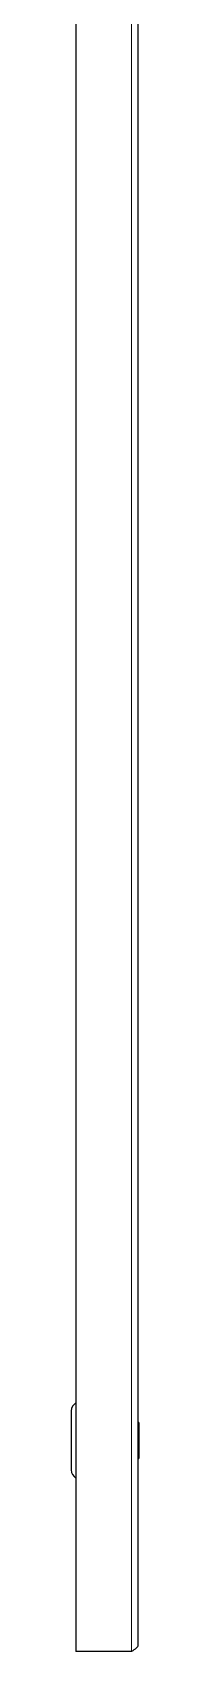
# Model space of a CAD drawing. Header units: millimetres. Extents: x -145 to 1084, y -299 to 966.
# Drawn here: x 533 to 555, y -188 to 333 of the extents above; entities that cross this region are included whole.
import ezdxf

# ---------------------------------------------------------------- set-up
doc = ezdxf.new("R2010")
doc.units = ezdxf.units.MM
doc.linetypes.add('SLD-Сплошная', pattern=[0])

msp = doc.modelspace()

# ---------------------------------------------------------------- linework, layer by layer
at = {"color": 7, "linetype": 'SLD-Сплошная', "lineweight": 25}
for p, q in [((534.77, 772.59), (534.77, -188.41)), ((554.77, 770.49), (554.77, -186.31)), ((533.27, -110.91), (533.27, -129.91)), ((555.03, -114.63), (554.77, -114.63)), ((555.03, -114.63), (555.03, -126.2)), ((554.77, -126.2), (555.03, -126.2)), ((552.67, -188.41), (534.77, -188.41))]:
    msp.add_line(p, q, dxfattribs=at)
at = {"color": 7, "linetype": 'SLD-Сплошная', "lineweight": 18}
msp.add_line((552.67, 772.59), (552.67, -188.41), dxfattribs=at)
at = {"color": 7, "linetype": 'SLD-Сплошная', "lineweight": 25}
for centre, start, end in [((536.27, -110.91), 120, 180), ((536.27, -129.91), 180, 240)]:
    msp.add_arc(centre, 3, start, end, dxfattribs=at)
msp.add_open_spline([(554.77, -186.31), (554.74, -186.49), (554.68, -186.84), (554.19, -187.36), (553.5, -187.89), (552.95, -188.24), (552.67, -188.41)], degree=3, dxfattribs=at)

doc.saveas('drawing.dxf')
